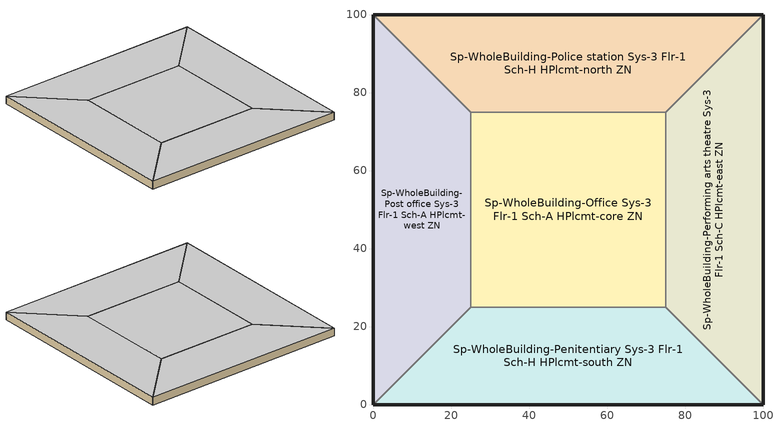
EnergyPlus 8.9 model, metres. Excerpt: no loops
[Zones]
Sp-WholeBuilding-Office Sys-3 Flr-1 Sch-A HPlcmt-core ZN
 floor ground (BTAP-Grnd-Floor-Mass:U-0.757): 25,25 25,75 75,75 75,25 z0
 wall to Sp-WholeBuilding-Post office Sys-3 Flr-1 Sch-A HPlcmt-west ZN (BTAP-Int-Wall): 25,75 25,25 z0:3.8
 wall to Sp-WholeBuilding-Police station Sys-3 Flr-1 Sch-H HPlcmt-north ZN (BTAP-Int-Wall): 75,75 25,75 z0:3.8
 wall to Sp-WholeBuilding-Performing arts theatre Sys-3 Flr-1 Sch-C HPlcmt-east ZN (BTAP-Int-Wall): 75,25 75,75 z0:3.8
 wall to Sp-WholeBuilding-Penitentiary Sys-3 Flr-1 Sch-H HPlcmt-south ZN (BTAP-Int-Wall): 25,25 75,25 z0:3.8
 ceiling ground (BTAP-Grnd-Roof-Mass:U-0.284): 75,25 75,75 25,75 25,25 z3.8
Sp-WholeBuilding-Penitentiary Sys-3 Flr-1 Sch-H HPlcmt-south ZN
 floor ground (BTAP-Grnd-Floor-Mass:U-0.757): 100,0 0,0 25,25 75,25 z0
 wall ground (BTAP-Grnd-Wall-Mass:U-0.284): 0,0 100,0 z0:3.8
 wall to Sp-WholeBuilding-Post office Sys-3 Flr-1 Sch-A HPlcmt-west ZN (BTAP-Int-Wall): 25,25 0,0 z0:3.8
 wall to Sp-WholeBuilding-Performing arts theatre Sys-3 Flr-1 Sch-C HPlcmt-east ZN (BTAP-Int-Wall): 100,0 75,25 z0:3.8
 ceiling ground (BTAP-Grnd-Roof-Mass:U-0.284): 75,25 25,25 0,0 100,0 z3.8
Sp-WholeBuilding-Performing arts theatre Sys-3 Flr-1 Sch-C HPlcmt-east ZN
 floor ground (BTAP-Grnd-Floor-Mass:U-0.757): 100,100 100,0 75,25 75,75 z0
 wall ground (BTAP-Grnd-Wall-Mass:U-0.284): 100,0 100,100 z0:3.8
 wall to Sp-WholeBuilding-Police station Sys-3 Flr-1 Sch-H HPlcmt-north ZN (BTAP-Int-Wall): 100,100 75,75 z0:3.8
 ceiling ground (BTAP-Grnd-Roof-Mass:U-0.284): 75,75 75,25 100,0 100,100 z3.8
Sp-WholeBuilding-Police station Sys-3 Flr-1 Sch-H HPlcmt-north ZN
 floor ground (BTAP-Grnd-Floor-Mass:U-0.757): 0,100 100,100 75,75 25,75 z0
 wall to Sp-WholeBuilding-Post office Sys-3 Flr-1 Sch-A HPlcmt-west ZN (BTAP-Int-Wall): 0,100 25,75 z0:3.8
 wall ground (BTAP-Grnd-Wall-Mass:U-0.284): 100,100 0,100 z0:3.8
 ceiling ground (BTAP-Grnd-Roof-Mass:U-0.284): 25,75 75,75 100,100 0,100 z3.8
Sp-WholeBuilding-Post office Sys-3 Flr-1 Sch-A HPlcmt-west ZN
 floor ground (BTAP-Grnd-Floor-Mass:U-0.757): 0,0 0,100 25,75 25,25 z0
 wall ground (BTAP-Grnd-Wall-Mass:U-0.284): 0,100 0,0 z0:3.8
 ceiling ground (BTAP-Grnd-Roof-Mass:U-0.284): 25,25 25,75 0,100 0,0 z3.8
[Building]
Building 1
[Site:Location]
Fort McMurray AP_AB_CAN: Latitude {deg}=56.653; Longitude {deg}=-111.223; Time Zone {hr}=-7; Elevation {m}=369.1
[Site:GroundTemperature:BuildingSurface]
19.527, 19.502, 19.536, 19.598, 20.002, 21.64, 22.225, 22.375, 21.449, 20.121, 19.802, 19.633
[Site:WaterMainsTemperature]
Calculation Method=Correlation; Annual Average Outdoor Air Temperature {C}=1.875; Maximum Difference In Monthly Average Outdoor Air Temperatures {deltaC}=34.4
[SizingPeriod:DesignDay] Day of Month=21; Dry-Bulb Temperature Range Modifier Type=DefaultMultipliers; Humidity Condition Type=Wetbulb; Barometric Pressure {Pa}=96969; Rain Indicator=No; Snow Indicator=No; Daylight Saving Time Indicator=No
Name | Month | Day Type | Maximum Dry-Bulb Temperature {C} | Daily Dry-Bulb Temperature Range {deltaC} | Wetbulb or DewPoint at Maximum Dry-Bulb {C} | Wind Speed {m/s} | Wind Direction {deg} | Solar Model Indicator | ASHRAE Clear Sky Optical Depth for Beam Irradiance (taub) | ASHRAE Clear Sky Optical Depth for Diffuse Irradiance (taud) | Sky Clearness
Fort McMurray AP Ann Clg .4% Condns DB=>MWB | 7 | SummerDesignDay | 28.9 | 12.4 | 17.8 | 3.7 | 250 | ASHRAETau | 0.377 | 2.403
Fort McMurray AP Ann Htg 99.6% Condns DB | 1 | WinterDesignDay | -36.2 | 0 | -36.2 | 1 | 90 | ASHRAEClearSky |  |  | 0
[Material] Thermal Absorptance=0.9; Solar Absorptance=0.7
Name | Roughness | Thickness {m} | Conductivity {W/m-K} | Density {kg/m3} | Specific Heat {J/kg-K} | Visible Absorptance
6 in. Normalweight Concrete Floor 1; 6 in. Normalweight Concrete Floor 2; 6 in. Normalweight Concrete Floor 3 | MediumRough | 0.1524 | 2.31 | 2322 | 832 | 0.7
G01 13mm gypsum board 1 | Smooth | 0.0127 | 0.16 | 800 | 1090 | 0.5
[Material:NoMass] Roughness=Smooth; Thermal Absorptance=0.9; Solar Absorptance=0.7; Visible Absorptance=0.8
Name | Thermal Resistance {m2-K/W}
Typical Carpet Pad 2 | 1.25503
Typical Carpet Pad 3; Typical Carpet Pad 4 | 3.45515
[Construction]
BTAP-Grnd-Floor-Mass:U-0.757: 6 in. Normalweight Concrete Floor 1, Typical Carpet Pad 2
BTAP-Grnd-Roof-Mass:U-0.284: 6 in. Normalweight Concrete Floor 3, Typical Carpet Pad 4
BTAP-Grnd-Wall-Mass:U-0.284: 6 in. Normalweight Concrete Floor 2, Typical Carpet Pad 3
BTAP-Int-Wall: G01 13mm gypsum board 1, G01 13mm gypsum board 1
[Zone]
Sp-WholeBuilding-Office Sys-3 Flr-1 Sch-A HPlcmt-core ZN; Sp-WholeBuilding-Penitentiary Sys-3 Flr-1 Sch-H HPlcmt-south ZN; Sp-WholeBuilding-Performing arts theatre Sys-3 Flr-1 Sch-C HPlcmt-east ZN; Sp-WholeBuilding-Police station Sys-3 Flr-1 Sch-H HPlcmt-north ZN; Sp-WholeBuilding-Post office Sys-3 Flr-1 Sch-A HPlcmt-west ZN
[AvailabilityManager:NightCycle] Applicability Schedule=Always On Discrete; Control Type=CycleOnAny; Thermostat Tolerance {deltaC}=1; Cycling Run Time Control Type=FixedRunTime; Cycling Run Time {s}=3600
Name | Fan Schedule
Availability Manager Night Cycle 1 | Sys_3_PSZ Sp-WholeBuilding-Office Sys-3 Flr-1 Sch-A HPlcmt-core ZN Occ Sch
Availability Manager Night Cycle 2 | Sys_3_PSZ Sp-WholeBuilding-Penitentiary Sys-3 Flr-1 Sch-H HPlcmt-south ZN Occ Sch
Availability Manager Night Cycle 3 | Sys_3_PSZ Sp-WholeBuilding-Performing arts theatre Sys-3 Flr-1 Sch-C HPlcmt-east ZN Occ Sch
Availability Manager Night Cycle 4 | Sys_3_PSZ Sp-WholeBuilding-Police station Sys-3 Flr-1 Sch-H HPlcmt-north ZN Occ Sch
Availability Manager Night Cycle 5 | Sys_3_PSZ Sp-WholeBuilding-Post office Sys-3 Flr-1 Sch-A HPlcmt-west ZN Occ Sch
[AvailabilityManager:Scheduled] Schedule=Always On Discrete
Air Loop HVAC Outdoor Air System 2 Availability Manager; Air Loop HVAC Outdoor Air System 4 Availability Manager; Air Loop HVAC Outdoor Air System 5 Availability Manager; Air Loop HVAC Outdoor Air System 3 Availability Manager; Air Loop HVAC Outdoor Air System 1 Availability Manager
[Schedule:Day:Interval]
Sys_3_PSZ Sp-WholeBuilding-Office Sys-3 Flr-1 Sch-A HPlcmt-core ZN Occ Sch Sunday; Sys_3_PSZ Sp-WholeBuilding-Office Sys-3 Flr-1 Sch-A HPlcmt-core ZN Occ Sch Saturday; Sys_3_PSZ Sp-WholeBuilding-Post office Sys-3 Flr-1 Sch-A HPlcmt-west ZN Occ Sch Sunday; Sys_3_PSZ Sp-WholeBuilding-Post office Sys-3 Flr-1 Sch-A HPlcmt-west ZN Occ Sch Saturday: No, 24:00, 0
Sys_3_PSZ Sp-WholeBuilding-Office Sys-3 Flr-1 Sch-A HPlcmt-core ZN Occ Sch Monday; Sys_3_PSZ Sp-WholeBuilding-Office Sys-3 Flr-1 Sch-A HPlcmt-core ZN Occ Sch Tuesday; Sys_3_PSZ Sp-WholeBuilding-Office Sys-3 Flr-1 Sch-A HPlcmt-core ZN Occ Sch Wednesday; Sys_3_PSZ Sp-WholeBuilding-Office Sys-3 Flr-1 Sch-A HPlcmt-core ZN Occ Sch Thursday; Sys_3_PSZ Sp-WholeBuilding-Office Sys-3 Flr-1 Sch-A HPlcmt-core ZN Occ Sch Friday; Sys_3_PSZ Sp-WholeBuilding-Post office Sys-3 Flr-1 Sch-A HPlcmt-west ZN Occ Sch Monday; Sys_3_PSZ Sp-WholeBuilding-Post office Sys-3 Flr-1 Sch-A HPlcmt-west ZN Occ Sch Tuesday; Sys_3_PSZ Sp-WholeBuilding-Post office Sys-3 Flr-1 Sch-A HPlcmt-west ZN Occ Sch Wednesday; Sys_3_PSZ Sp-WholeBuilding-Post office Sys-3 Flr-1 Sch-A HPlcmt-west ZN Occ Sch Thursday; Sys_3_PSZ Sp-WholeBuilding-Post office Sys-3 Flr-1 Sch-A HPlcmt-west ZN Occ Sch Friday: No, 08:00, 0, 19:00, 1, 24:00, 0
Sys_3_PSZ Sp-WholeBuilding-Office Sys-3 Flr-1 Sch-A HPlcmt-core ZN Occ Sch Default; Sys_3_PSZ Sp-WholeBuilding-Office Sys-3 Flr-1 Sch-A HPlcmt-core ZN Occ Sch Summer Design Day; Sys_3_PSZ Sp-WholeBuilding-Office Sys-3 Flr-1 Sch-A HPlcmt-core ZN Occ Sch Winter Design Day; Sys_3_PSZ Sp-WholeBuilding-Penitentiary Sys-3 Flr-1 Sch-H HPlcmt-south ZN Occ Sch Sunday; Sys_3_PSZ Sp-WholeBuilding-Penitentiary Sys-3 Flr-1 Sch-H HPlcmt-south ZN Occ Sch Monday; Sys_3_PSZ Sp-WholeBuilding-Penitentiary Sys-3 Flr-1 Sch-H HPlcmt-south ZN Occ Sch Tuesday; Sys_3_PSZ Sp-WholeBuilding-Penitentiary Sys-3 Flr-1 Sch-H HPlcmt-south ZN Occ Sch Wednesday; Sys_3_PSZ Sp-WholeBuilding-Penitentiary Sys-3 Flr-1 Sch-H HPlcmt-south ZN Occ Sch Thursday; Sys_3_PSZ Sp-WholeBuilding-Penitentiary Sys-3 Flr-1 Sch-H HPlcmt-south ZN Occ Sch Friday; Sys_3_PSZ Sp-WholeBuilding-Penitentiary Sys-3 Flr-1 Sch-H HPlcmt-south ZN Occ Sch Saturday; Sys_3_PSZ Sp-WholeBuilding-Penitentiary Sys-3 Flr-1 Sch-H HPlcmt-south ZN Occ Sch Default; Sys_3_PSZ Sp-WholeBuilding-Penitentiary Sys-3 Flr-1 Sch-H HPlcmt-south ZN Occ Sch Summer Design Day; Sys_3_PSZ Sp-WholeBuilding-Penitentiary Sys-3 Flr-1 Sch-H HPlcmt-south ZN Occ Sch Winter Design Day; Sys_3_PSZ Sp-WholeBuilding-Performing arts theatre Sys-3 Flr-1 Sch-C HPlcmt-east ZN Occ Sch Default; Sys_3_PSZ Sp-WholeBuilding-Performing arts theatre Sys-3 Flr-1 Sch-C HPlcmt-east ZN Occ Sch Summer Design Day; Sys_3_PSZ Sp-WholeBuilding-Performing arts theatre Sys-3 Flr-1 Sch-C HPlcmt-east ZN Occ Sch Winter Design Day; Sys_3_PSZ Sp-WholeBuilding-Police station Sys-3 Flr-1 Sch-H HPlcmt-north ZN Occ Sch Sunday; Sys_3_PSZ Sp-WholeBuilding-Police station Sys-3 Flr-1 Sch-H HPlcmt-north ZN Occ Sch Monday; Sys_3_PSZ Sp-WholeBuilding-Police station Sys-3 Flr-1 Sch-H HPlcmt-north ZN Occ Sch Tuesday; Sys_3_PSZ Sp-WholeBuilding-Police station Sys-3 Flr-1 Sch-H HPlcmt-north ZN Occ Sch Wednesday; Sys_3_PSZ Sp-WholeBuilding-Police station Sys-3 Flr-1 Sch-H HPlcmt-north ZN Occ Sch Thursday; Sys_3_PSZ Sp-WholeBuilding-Police station Sys-3 Flr-1 Sch-H HPlcmt-north ZN Occ Sch Friday; Sys_3_PSZ Sp-WholeBuilding-Police station Sys-3 Flr-1 Sch-H HPlcmt-north ZN Occ Sch Saturday; Sys_3_PSZ Sp-WholeBuilding-Police station Sys-3 Flr-1 Sch-H HPlcmt-north ZN Occ Sch Default; Sys_3_PSZ Sp-WholeBuilding-Police station Sys-3 Flr-1 Sch-H HPlcmt-north ZN Occ Sch Summer Design Day; Sys_3_PSZ Sp-WholeBuilding-Police station Sys-3 Flr-1 Sch-H HPlcmt-north ZN Occ Sch Winter Design Day; Sys_3_PSZ Sp-WholeBuilding-Post office Sys-3 Flr-1 Sch-A HPlcmt-west ZN Occ Sch Default; Sys_3_PSZ Sp-WholeBuilding-Post office Sys-3 Flr-1 Sch-A HPlcmt-west ZN Occ Sch Summer Design Day; Sys_3_PSZ Sp-WholeBuilding-Post office Sys-3 Flr-1 Sch-A HPlcmt-west ZN Occ Sch Winter Design Day: No, 24:00, 1
Sys_3_PSZ Sp-WholeBuilding-Performing arts theatre Sys-3 Flr-1 Sch-C HPlcmt-east ZN Occ Sch Sunday: No, 09:00, 0, 19:00, 1, 24:00, 0
Sys_3_PSZ Sp-WholeBuilding-Performing arts theatre Sys-3 Flr-1 Sch-C HPlcmt-east ZN Occ Sch Monday; Sys_3_PSZ Sp-WholeBuilding-Performing arts theatre Sys-3 Flr-1 Sch-C HPlcmt-east ZN Occ Sch Tuesday; Sys_3_PSZ Sp-WholeBuilding-Performing arts theatre Sys-3 Flr-1 Sch-C HPlcmt-east ZN Occ Sch Wednesday; Sys_3_PSZ Sp-WholeBuilding-Performing arts theatre Sys-3 Flr-1 Sch-C HPlcmt-east ZN Occ Sch Thursday; Sys_3_PSZ Sp-WholeBuilding-Performing arts theatre Sys-3 Flr-1 Sch-C HPlcmt-east ZN Occ Sch Friday; Sys_3_PSZ Sp-WholeBuilding-Performing arts theatre Sys-3 Flr-1 Sch-C HPlcmt-east ZN Occ Sch Saturday: No, 09:00, 0, 21:00, 1, 24:00, 0
[Schedule:Week:Daily]
Sys_3_PSZ Sp-WholeBuilding-Office Sys-3 Flr-1 Sch-A HPlcmt-core ZN Occ Sch Week Rule - Jan1-Dec31: Sys_3_PSZ Sp-WholeBuilding-Office Sys-3 Flr-1 Sch-A HPlcmt-core ZN Occ Sch Sunday, Sys_3_PSZ Sp-WholeBuilding-Office Sys-3 Flr-1 Sch-A HPlcmt-core ZN Occ Sch Monday, Sys_3_PSZ Sp-WholeBuilding-Office Sys-3 Flr-1 Sch-A HPlcmt-core ZN Occ Sch Tuesday, Sys_3_PSZ Sp-WholeBuilding-Office Sys-3 Flr-1 Sch-A HPlcmt-core ZN Occ Sch Wednesday, Sys_3_PSZ Sp-WholeBuilding-Office Sys-3 Flr-1 Sch-A HPlcmt-core ZN Occ Sch Thursday, Sys_3_PSZ Sp-WholeBuilding-Office Sys-3 Flr-1 Sch-A HPlcmt-core ZN Occ Sch Friday, Sys_3_PSZ Sp-WholeBuilding-Office Sys-3 Flr-1 Sch-A HPlcmt-core ZN Occ Sch Saturday, Sys_3_PSZ Sp-WholeBuilding-Office Sys-3 Flr-1 Sch-A HPlcmt-core ZN Occ Sch Default, Sys_3_PSZ Sp-WholeBuilding-Office Sys-3 Flr-1 Sch-A HPlcmt-core ZN Occ Sch Summer Design Day, Sys_3_PSZ Sp-WholeBuilding-Office Sys-3 Flr-1 Sch-A HPlcmt-core ZN Occ Sch Winter Design Day, Sys_3_PSZ Sp-WholeBuilding-Office Sys-3 Flr-1 Sch-A HPlcmt-core ZN Occ Sch Default, Sys_3_PSZ Sp-WholeBuilding-Office Sys-3 Flr-1 Sch-A HPlcmt-core ZN Occ Sch Default
Sys_3_PSZ Sp-WholeBuilding-Penitentiary Sys-3 Flr-1 Sch-H HPlcmt-south ZN Occ Sch Week Rule - Jan1-Dec31: Sys_3_PSZ Sp-WholeBuilding-Penitentiary Sys-3 Flr-1 Sch-H HPlcmt-south ZN Occ Sch Sunday, Sys_3_PSZ Sp-WholeBuilding-Penitentiary Sys-3 Flr-1 Sch-H HPlcmt-south ZN Occ Sch Monday, Sys_3_PSZ Sp-WholeBuilding-Penitentiary Sys-3 Flr-1 Sch-H HPlcmt-south ZN Occ Sch Tuesday, Sys_3_PSZ Sp-WholeBuilding-Penitentiary Sys-3 Flr-1 Sch-H HPlcmt-south ZN Occ Sch Wednesday, Sys_3_PSZ Sp-WholeBuilding-Penitentiary Sys-3 Flr-1 Sch-H HPlcmt-south ZN Occ Sch Thursday, Sys_3_PSZ Sp-WholeBuilding-Penitentiary Sys-3 Flr-1 Sch-H HPlcmt-south ZN Occ Sch Friday, Sys_3_PSZ Sp-WholeBuilding-Penitentiary Sys-3 Flr-1 Sch-H HPlcmt-south ZN Occ Sch Saturday, Sys_3_PSZ Sp-WholeBuilding-Penitentiary Sys-3 Flr-1 Sch-H HPlcmt-south ZN Occ Sch Default, Sys_3_PSZ Sp-WholeBuilding-Penitentiary Sys-3 Flr-1 Sch-H HPlcmt-south ZN Occ Sch Summer Design Day, Sys_3_PSZ Sp-WholeBuilding-Penitentiary Sys-3 Flr-1 Sch-H HPlcmt-south ZN Occ Sch Winter Design Day, Sys_3_PSZ Sp-WholeBuilding-Penitentiary Sys-3 Flr-1 Sch-H HPlcmt-south ZN Occ Sch Default, Sys_3_PSZ Sp-WholeBuilding-Penitentiary Sys-3 Flr-1 Sch-H HPlcmt-south ZN Occ Sch Default
Sys_3_PSZ Sp-WholeBuilding-Performing arts theatre Sys-3 Flr-1 Sch-C HPlcmt-east ZN Occ Sch Week Rule - Jan1-Dec31: Sys_3_PSZ Sp-WholeBuilding-Performing arts theatre Sys-3 Flr-1 Sch-C HPlcmt-east ZN Occ Sch Sunday, Sys_3_PSZ Sp-WholeBuilding-Performing arts theatre Sys-3 Flr-1 Sch-C HPlcmt-east ZN Occ Sch Monday, Sys_3_PSZ Sp-WholeBuilding-Performing arts theatre Sys-3 Flr-1 Sch-C HPlcmt-east ZN Occ Sch Tuesday, Sys_3_PSZ Sp-WholeBuilding-Performing arts theatre Sys-3 Flr-1 Sch-C HPlcmt-east ZN Occ Sch Wednesday, Sys_3_PSZ Sp-WholeBuilding-Performing arts theatre Sys-3 Flr-1 Sch-C HPlcmt-east ZN Occ Sch Thursday, Sys_3_PSZ Sp-WholeBuilding-Performing arts theatre Sys-3 Flr-1 Sch-C HPlcmt-east ZN Occ Sch Friday, Sys_3_PSZ Sp-WholeBuilding-Performing arts theatre Sys-3 Flr-1 Sch-C HPlcmt-east ZN Occ Sch Saturday, Sys_3_PSZ Sp-WholeBuilding-Performing arts theatre Sys-3 Flr-1 Sch-C HPlcmt-east ZN Occ Sch Default, Sys_3_PSZ Sp-WholeBuilding-Performing arts theatre Sys-3 Flr-1 Sch-C HPlcmt-east ZN Occ Sch Summer Design Day, Sys_3_PSZ Sp-WholeBuilding-Performing arts theatre Sys-3 Flr-1 Sch-C HPlcmt-east ZN Occ Sch Winter Design Day, Sys_3_PSZ Sp-WholeBuilding-Performing arts theatre Sys-3 Flr-1 Sch-C HPlcmt-east ZN Occ Sch Default, Sys_3_PSZ Sp-WholeBuilding-Performing arts theatre Sys-3 Flr-1 Sch-C HPlcmt-east ZN Occ Sch Default
Sys_3_PSZ Sp-WholeBuilding-Police station Sys-3 Flr-1 Sch-H HPlcmt-north ZN Occ Sch Week Rule - Jan1-Dec31: Sys_3_PSZ Sp-WholeBuilding-Police station Sys-3 Flr-1 Sch-H HPlcmt-north ZN Occ Sch Sunday, Sys_3_PSZ Sp-WholeBuilding-Police station Sys-3 Flr-1 Sch-H HPlcmt-north ZN Occ Sch Monday, Sys_3_PSZ Sp-WholeBuilding-Police station Sys-3 Flr-1 Sch-H HPlcmt-north ZN Occ Sch Tuesday, Sys_3_PSZ Sp-WholeBuilding-Police station Sys-3 Flr-1 Sch-H HPlcmt-north ZN Occ Sch Wednesday, Sys_3_PSZ Sp-WholeBuilding-Police station Sys-3 Flr-1 Sch-H HPlcmt-north ZN Occ Sch Thursday, Sys_3_PSZ Sp-WholeBuilding-Police station Sys-3 Flr-1 Sch-H HPlcmt-north ZN Occ Sch Friday, Sys_3_PSZ Sp-WholeBuilding-Police station Sys-3 Flr-1 Sch-H HPlcmt-north ZN Occ Sch Saturday, Sys_3_PSZ Sp-WholeBuilding-Police station Sys-3 Flr-1 Sch-H HPlcmt-north ZN Occ Sch Default, Sys_3_PSZ Sp-WholeBuilding-Police station Sys-3 Flr-1 Sch-H HPlcmt-north ZN Occ Sch Summer Design Day, Sys_3_PSZ Sp-WholeBuilding-Police station Sys-3 Flr-1 Sch-H HPlcmt-north ZN Occ Sch Winter Design Day, Sys_3_PSZ Sp-WholeBuilding-Police station Sys-3 Flr-1 Sch-H HPlcmt-north ZN Occ Sch Default, Sys_3_PSZ Sp-WholeBuilding-Police station Sys-3 Flr-1 Sch-H HPlcmt-north ZN Occ Sch Default
Sys_3_PSZ Sp-WholeBuilding-Post office Sys-3 Flr-1 Sch-A HPlcmt-west ZN Occ Sch Week Rule - Jan1-Dec31: Sys_3_PSZ Sp-WholeBuilding-Post office Sys-3 Flr-1 Sch-A HPlcmt-west ZN Occ Sch Sunday, Sys_3_PSZ Sp-WholeBuilding-Post office Sys-3 Flr-1 Sch-A HPlcmt-west ZN Occ Sch Monday, Sys_3_PSZ Sp-WholeBuilding-Post office Sys-3 Flr-1 Sch-A HPlcmt-west ZN Occ Sch Tuesday, Sys_3_PSZ Sp-WholeBuilding-Post office Sys-3 Flr-1 Sch-A HPlcmt-west ZN Occ Sch Wednesday, Sys_3_PSZ Sp-WholeBuilding-Post office Sys-3 Flr-1 Sch-A HPlcmt-west ZN Occ Sch Thursday, Sys_3_PSZ Sp-WholeBuilding-Post office Sys-3 Flr-1 Sch-A HPlcmt-west ZN Occ Sch Friday, Sys_3_PSZ Sp-WholeBuilding-Post office Sys-3 Flr-1 Sch-A HPlcmt-west ZN Occ Sch Saturday, Sys_3_PSZ Sp-WholeBuilding-Post office Sys-3 Flr-1 Sch-A HPlcmt-west ZN Occ Sch Default, Sys_3_PSZ Sp-WholeBuilding-Post office Sys-3 Flr-1 Sch-A HPlcmt-west ZN Occ Sch Summer Design Day, Sys_3_PSZ Sp-WholeBuilding-Post office Sys-3 Flr-1 Sch-A HPlcmt-west ZN Occ Sch Winter Design Day, Sys_3_PSZ Sp-WholeBuilding-Post office Sys-3 Flr-1 Sch-A HPlcmt-west ZN Occ Sch Default, Sys_3_PSZ Sp-WholeBuilding-Post office Sys-3 Flr-1 Sch-A HPlcmt-west ZN Occ Sch Default
[Schedule:Year]
Sys_3_PSZ Sp-WholeBuilding-Office Sys-3 Flr-1 Sch-A HPlcmt-core ZN Occ Sch: Sys_3_PSZ Sp-WholeBuilding-Office Sys-3 Flr-1 Sch-A HPlcmt-core ZN Occ Sch Week Rule - Jan1-Dec31, 1, 1, 12, 31
Sys_3_PSZ Sp-WholeBuilding-Penitentiary Sys-3 Flr-1 Sch-H HPlcmt-south ZN Occ Sch: Sys_3_PSZ Sp-WholeBuilding-Penitentiary Sys-3 Flr-1 Sch-H HPlcmt-south ZN Occ Sch Week Rule - Jan1-Dec31, 1, 1, 12, 31
Sys_3_PSZ Sp-WholeBuilding-Performing arts theatre Sys-3 Flr-1 Sch-C HPlcmt-east ZN Occ Sch: Sys_3_PSZ Sp-WholeBuilding-Performing arts theatre Sys-3 Flr-1 Sch-C HPlcmt-east ZN Occ Sch Week Rule - Jan1-Dec31, 1, 1, 12, 31
Sys_3_PSZ Sp-WholeBuilding-Police station Sys-3 Flr-1 Sch-H HPlcmt-north ZN Occ Sch: Sys_3_PSZ Sp-WholeBuilding-Police station Sys-3 Flr-1 Sch-H HPlcmt-north ZN Occ Sch Week Rule - Jan1-Dec31, 1, 1, 12, 31
Sys_3_PSZ Sp-WholeBuilding-Post office Sys-3 Flr-1 Sch-A HPlcmt-west ZN Occ Sch: Sys_3_PSZ Sp-WholeBuilding-Post office Sys-3 Flr-1 Sch-A HPlcmt-west ZN Occ Sch Week Rule - Jan1-Dec31, 1, 1, 12, 31
[Schedule:Constant]
Always On Discrete: Hourly Value=1
